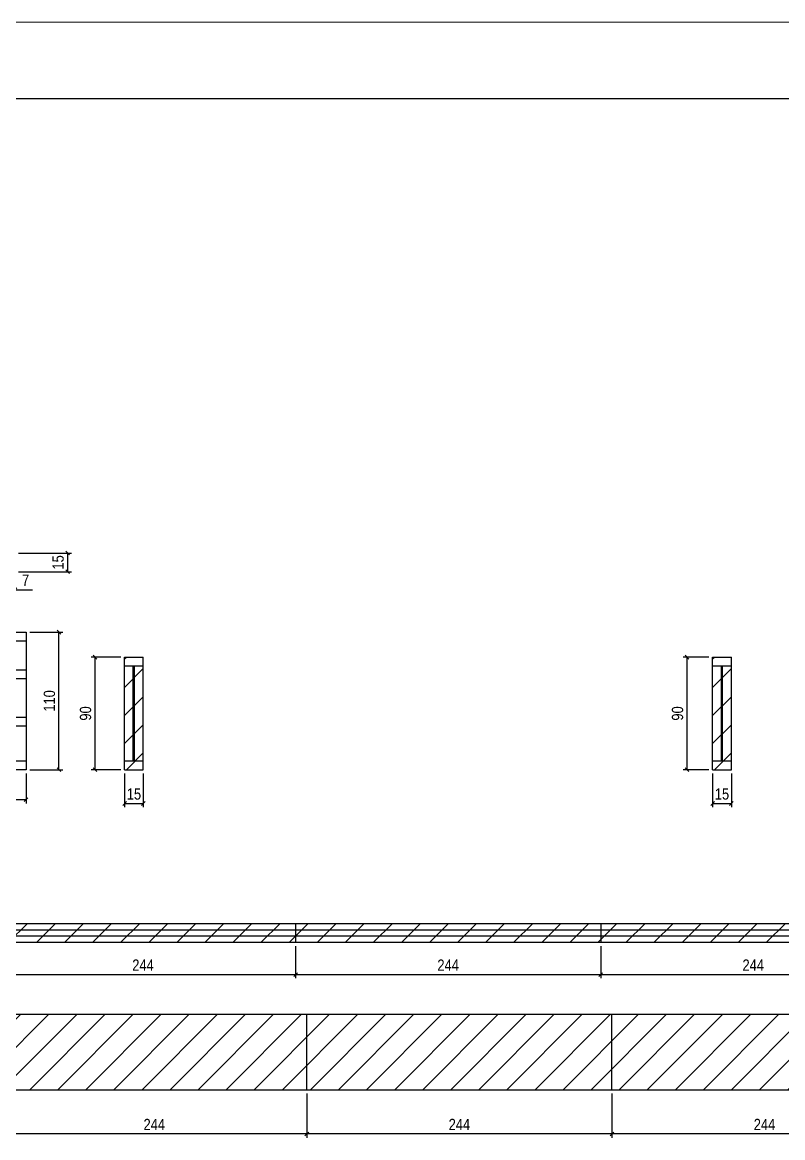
# Model space of a CAD drawing. Extents: x 1860 to 8661, y -614 to 3008.
# Drawn here: x 4585 to 5193, y 2116 to 3008 of the extents above; entities that cross this region are included whole.
import ezdxf

# ---------------------------------------------------------------- set-up
doc = ezdxf.new("R2010")
doc.units = 0
for name, color, linetype in [('COTA', 241, 'Continuous'), ('Painéis', 200, 'Continuous'), ('SARR_2.2x7', 40, 'Continuous')]:
    doc.layers.add(name, color=color, linetype=linetype)
doc.layers.add('FOLHA', color=255, linetype='Continuous', lineweight=5)
doc.layers.add('Hachura', color=251, linetype='Continuous', lineweight=9)
doc.styles.add('COTA TECNICA-50', font='techl___.ttf', dxfattribs={"height": 9})
doc.dimstyles.new('COTA PAINEL-50', dxfattribs={"dimtxt": 9, "dimasz": 3, "dimexe": 3, "dimexo": 3, "dimgap": 3, "dimtad": 1, "dimdec": 1, "dimzin": 12, "dimdsep": 46, "dimtxsty": 'COTA TECNICA-50', "dimblk1": 'OBLIQUE', "dimblk2": 'OBLIQUE', "dimsah": 1, "dimcen": 0.9, "dimclrd": 4, "dimclre": 4, "dimclrt": 240, "dimadec": 1, "dimazin": 3, "dimtfac": 1, "dimtdec": 1, "dimtmove": 0, "dimatfit": 3, "dimfxl": 1, "dimtolj": 1, "dimtzin": 12, "dimarcsym": 0})
pattern_1 = [(45, (0, -34.354), (-11.22532, 11.22532), [])]

# ---------------------------------------------------------------- blocks, each defined once
blk = doc.blocks.new('_Oblique')
at = {"color": 0, "linetype": 'ByBlock', "lineweight": -2}
blk.add_line((-0.5, -0.5), (0.5, 0.5), dxfattribs=at)
blk = doc.blocks.new('*D392')
at = {"layer": 'COTA', "color": 4, "lineweight": -2, "transparency": 16777216}
for p, q in [((5056.65, 2151.46), (5056.65, 2116.1)), ((5300.65, 2151.46), (5300.65, 2116.1)), ((5300.65, 2119.1), (5056.65, 2119.1))]:
    blk.add_line(p, q, dxfattribs=at)
at = {"layer": 'Defpoints', "color": 0, "transparency": 16777216}
for p in [(5056.65, 2154.46), (5300.65, 2154.46), (5056.65, 2119.1)]:
    blk.add_point(p, dxfattribs=at)
at = {"layer": 'COTA', "color": 4, "lineweight": -2, "transparency": 16777216, "xscale": 3, "yscale": 3, "zscale": 3, "rotation": 180}
blk.add_blockref('_Oblique', (5056.65, 2119.1), dxfattribs=at)
at = {"layer": 'COTA', "color": 4, "lineweight": -2, "transparency": 16777216, "xscale": 3, "yscale": 3, "zscale": 3}
blk.add_blockref('_Oblique', (5300.65, 2119.1), dxfattribs=at)
at = {"layer": 'COTA', "color": 240, "transparency": 16777216, "insert": (5178.65, 2126.66), "char_height": 9, "attachment_point": 5, "style": 'COTA TECNICA-50'}
blk.add_mtext('\\A1;244', dxfattribs=at)
blk = doc.blocks.new('*D401')
at = {"layer": 'COTA', "color": 4, "lineweight": -2, "transparency": 16777216}
for p, q in [((4812.65, 2151.46), (4812.65, 2116.1)), ((5056.65, 2151.46), (5056.65, 2116.1)), ((5056.65, 2119.1), (4812.65, 2119.1))]:
    blk.add_line(p, q, dxfattribs=at)
at = {"layer": 'Defpoints', "color": 0, "transparency": 16777216}
for p in [(4812.65, 2154.46), (5056.65, 2154.46), (4812.65, 2119.1)]:
    blk.add_point(p, dxfattribs=at)
at = {"layer": 'COTA', "color": 4, "lineweight": -2, "transparency": 16777216, "xscale": 3, "yscale": 3, "zscale": 3, "rotation": 180}
blk.add_blockref('_Oblique', (4812.65, 2119.1), dxfattribs=at)
at = {"layer": 'COTA', "color": 4, "lineweight": -2, "transparency": 16777216, "xscale": 3, "yscale": 3, "zscale": 3}
blk.add_blockref('_Oblique', (5056.65, 2119.1), dxfattribs=at)
at = {"layer": 'COTA', "color": 240, "transparency": 16777216, "insert": (4934.65, 2126.66), "char_height": 9, "attachment_point": 5, "style": 'COTA TECNICA-50'}
blk.add_mtext('\\A1;244', dxfattribs=at)
blk = doc.blocks.new('*D402')
at = {"layer": 'COTA', "color": 4, "lineweight": -2, "transparency": 16777216}
for p, q in [((4568.65, 2151.46), (4568.65, 2116.1)), ((4812.65, 2151.46), (4812.65, 2116.1)), ((4812.65, 2119.1), (4568.65, 2119.1))]:
    blk.add_line(p, q, dxfattribs=at)
at = {"layer": 'Defpoints', "color": 0, "transparency": 16777216}
for p in [(4568.65, 2154.46), (4812.65, 2154.46), (4568.65, 2119.1)]:
    blk.add_point(p, dxfattribs=at)
at = {"layer": 'COTA', "color": 4, "lineweight": -2, "transparency": 16777216, "xscale": 3, "yscale": 3, "zscale": 3, "rotation": 180}
blk.add_blockref('_Oblique', (4568.65, 2119.1), dxfattribs=at)
at = {"layer": 'COTA', "color": 4, "lineweight": -2, "transparency": 16777216, "xscale": 3, "yscale": 3, "zscale": 3}
blk.add_blockref('_Oblique', (4812.65, 2119.1), dxfattribs=at)
at = {"layer": 'COTA', "color": 240, "transparency": 16777216, "insert": (4690.65, 2126.66), "char_height": 9, "attachment_point": 5, "style": 'COTA TECNICA-50'}
blk.add_mtext('\\A1;244', dxfattribs=at)
blk = doc.blocks.new('*D417')
at = {"layer": 'COTA', "color": 4, "lineweight": -2, "transparency": 16777216}
for p, q in [((4559.65, 2269.32), (4559.65, 2243.48)), ((4803.65, 2269.32), (4803.65, 2243.48)), ((4559.65, 2246.48), (4803.65, 2246.48))]:
    blk.add_line(p, q, dxfattribs=at)
at = {"layer": 'Defpoints', "color": 0, "transparency": 16777216}
for p in [(4559.65, 2272.32), (4803.65, 2272.32), (4803.65, 2246.48)]:
    blk.add_point(p, dxfattribs=at)
at = {"layer": 'COTA', "color": 4, "lineweight": -2, "transparency": 16777216, "xscale": 3, "yscale": 3, "zscale": 3, "rotation": 180}
blk.add_blockref('_Oblique', (4559.65, 2246.48), dxfattribs=at)
at = {"layer": 'COTA', "color": 4, "lineweight": -2, "transparency": 16777216, "xscale": 3, "yscale": 3, "zscale": 3}
blk.add_blockref('_Oblique', (4803.65, 2246.48), dxfattribs=at)
at = {"layer": 'COTA', "color": 240, "transparency": 16777216, "insert": (4681.65, 2254.05), "char_height": 9, "attachment_point": 5, "style": 'COTA TECNICA-50'}
blk.add_mtext('\\A1;244', dxfattribs=at)
blk = doc.blocks.new('*D418')
at = {"layer": 'COTA', "color": 4, "lineweight": -2, "transparency": 16777216}
for p, q in [((4803.65, 2269.32), (4803.65, 2243.48)), ((5047.65, 2269.32), (5047.65, 2243.48)), ((4803.65, 2246.48), (5047.65, 2246.48))]:
    blk.add_line(p, q, dxfattribs=at)
at = {"layer": 'Defpoints', "color": 0, "transparency": 16777216}
for p in [(4803.65, 2272.32), (5047.65, 2272.32), (5047.65, 2246.48)]:
    blk.add_point(p, dxfattribs=at)
at = {"layer": 'COTA', "color": 4, "lineweight": -2, "transparency": 16777216, "xscale": 3, "yscale": 3, "zscale": 3, "rotation": 180}
blk.add_blockref('_Oblique', (4803.65, 2246.48), dxfattribs=at)
at = {"layer": 'COTA', "color": 4, "lineweight": -2, "transparency": 16777216, "xscale": 3, "yscale": 3, "zscale": 3}
blk.add_blockref('_Oblique', (5047.65, 2246.48), dxfattribs=at)
at = {"layer": 'COTA', "color": 240, "transparency": 16777216, "insert": (4925.65, 2254.05), "char_height": 9, "attachment_point": 5, "style": 'COTA TECNICA-50'}
blk.add_mtext('\\A1;244', dxfattribs=at)
blk = doc.blocks.new('*D419')
at = {"layer": 'COTA', "color": 4, "lineweight": -2, "transparency": 16777216}
for p, q in [((5047.65, 2269.32), (5047.65, 2243.48)), ((5291.65, 2269.32), (5291.65, 2243.48)), ((5047.65, 2246.48), (5291.65, 2246.48))]:
    blk.add_line(p, q, dxfattribs=at)
at = {"layer": 'Defpoints', "color": 0, "transparency": 16777216}
for p in [(5047.65, 2272.32), (5291.65, 2272.32), (5291.65, 2246.48)]:
    blk.add_point(p, dxfattribs=at)
at = {"layer": 'COTA', "color": 4, "lineweight": -2, "transparency": 16777216, "xscale": 3, "yscale": 3, "zscale": 3, "rotation": 180}
blk.add_blockref('_Oblique', (5047.65, 2246.48), dxfattribs=at)
at = {"layer": 'COTA', "color": 4, "lineweight": -2, "transparency": 16777216, "xscale": 3, "yscale": 3, "zscale": 3}
blk.add_blockref('_Oblique', (5291.65, 2246.48), dxfattribs=at)
at = {"layer": 'COTA', "color": 240, "transparency": 16777216, "insert": (5169.65, 2254.05), "char_height": 9, "attachment_point": 5, "style": 'COTA TECNICA-50'}
blk.add_mtext('\\A1;244', dxfattribs=at)
blk = doc.blocks.new('*D428')
at = {"layer": 'COTA', "color": 4, "lineweight": -2, "transparency": 16777216}
for p, q in [((5137.18, 2407.2), (5137.18, 2380.2)), ((5152.18, 2407.2), (5152.18, 2380.2)), ((5137.18, 2383.2), (5152.18, 2383.2))]:
    blk.add_line(p, q, dxfattribs=at)
at = {"layer": 'Defpoints', "color": 0, "transparency": 16777216}
for p in [(5137.18, 2410.2), (5152.18, 2410.2), (5152.18, 2383.2)]:
    blk.add_point(p, dxfattribs=at)
at = {"layer": 'COTA', "color": 4, "lineweight": -2, "transparency": 16777216, "xscale": 3, "yscale": 3, "zscale": 3, "rotation": 180}
blk.add_blockref('_Oblique', (5137.18, 2383.2), dxfattribs=at)
at = {"layer": 'COTA', "color": 4, "lineweight": -2, "transparency": 16777216, "xscale": 3, "yscale": 3, "zscale": 3}
blk.add_blockref('_Oblique', (5152.18, 2383.2), dxfattribs=at)
at = {"layer": 'COTA', "color": 240, "transparency": 16777216, "insert": (5144.68, 2390.79), "char_height": 9, "attachment_point": 5, "style": 'COTA TECNICA-50'}
blk.add_mtext('\\A1;15', dxfattribs=at)
blk = doc.blocks.new('*D429')
at = {"layer": 'COTA', "color": 4, "lineweight": -2, "transparency": 16777216}
for p, q in [((5134.18, 2500.2), (5113.73, 2500.2)), ((5116.73, 2410.2), (5116.73, 2500.2)), ((5134.18, 2410.2), (5113.73, 2410.2))]:
    blk.add_line(p, q, dxfattribs=at)
at = {"layer": 'Defpoints', "color": 0, "transparency": 16777216}
for p in [(5116.73, 2500.2), (5137.18, 2500.2), (5137.18, 2410.2)]:
    blk.add_point(p, dxfattribs=at)
at = {"layer": 'COTA', "color": 4, "lineweight": -2, "transparency": 16777216, "xscale": 3, "yscale": 3, "zscale": 3}
for p, rotation in [((5116.73, 2500.2), 90), ((5116.73, 2410.2), 270)]:
    blk.add_blockref('_Oblique', p, dxfattribs=dict(at, rotation=rotation))
at = {"layer": 'COTA', "color": 240, "transparency": 16777216, "insert": (5109.12, 2455.2), "char_height": 9, "attachment_point": 5, "rotation": 90, "style": 'COTA TECNICA-50'}
blk.add_mtext('\\A1;90', dxfattribs=at)
blk = doc.blocks.new('*D461')
at = {"layer": 'COTA', "color": 4, "lineweight": -2, "transparency": 16777216}
for p, q in [((4344.15, 2407.2), (4344.15, 2383.32)), ((4588.15, 2407.2), (4588.15, 2383.32)), ((4344.15, 2386.32), (4588.15, 2386.32))]:
    blk.add_line(p, q, dxfattribs=at)
at = {"layer": 'Defpoints', "color": 0, "transparency": 16777216}
for p in [(4344.15, 2410.2), (4588.15, 2410.2), (4588.15, 2386.32)]:
    blk.add_point(p, dxfattribs=at)
at = {"layer": 'COTA', "color": 4, "lineweight": -2, "transparency": 16777216, "xscale": 3, "yscale": 3, "zscale": 3, "rotation": 180}
blk.add_blockref('_Oblique', (4344.15, 2386.32), dxfattribs=at)
at = {"layer": 'COTA', "color": 4, "lineweight": -2, "transparency": 16777216, "xscale": 3, "yscale": 3, "zscale": 3}
blk.add_blockref('_Oblique', (4588.15, 2386.32), dxfattribs=at)
at = {"layer": 'COTA', "color": 240, "transparency": 16777216, "insert": (4466.15, 2393.89), "char_height": 9, "attachment_point": 5, "style": 'COTA TECNICA-50'}
blk.add_mtext('\\A1;244', dxfattribs=at)
blk = doc.blocks.new('*D462')
at = {"layer": 'COTA', "color": 4, "lineweight": -2, "transparency": 16777216}
for p, q in [((4591.15, 2520.2), (4617.4, 2520.2)), ((4614.4, 2410.2), (4614.4, 2520.2)), ((4591.15, 2410.2), (4617.4, 2410.2))]:
    blk.add_line(p, q, dxfattribs=at)
at = {"layer": 'Defpoints', "color": 0, "transparency": 16777216}
for p in [(4588.15, 2520.2), (4614.4, 2520.2), (4588.15, 2410.2)]:
    blk.add_point(p, dxfattribs=at)
at = {"layer": 'COTA', "color": 4, "lineweight": -2, "transparency": 16777216, "xscale": 3, "yscale": 3, "zscale": 3}
for p, rotation in [((4614.4, 2520.2), 90), ((4614.4, 2410.2), 270)]:
    blk.add_blockref('_Oblique', p, dxfattribs=dict(at, rotation=rotation))
at = {"layer": 'COTA', "color": 240, "transparency": 16777216, "insert": (4606.81, 2465.2), "char_height": 9, "attachment_point": 5, "rotation": 90, "style": 'COTA TECNICA-50'}
blk.add_mtext('\\A1;110', dxfattribs=at)
blk = doc.blocks.new('*D467')
at = {"layer": 'COTA', "color": 4, "lineweight": -2, "transparency": 16777216}
for p, q in [((4572.15, 2565.45), (4572.15, 2551.15)), ((4579.15, 2565.45), (4579.15, 2551.15)), ((4572.15, 2554.15), (4579.15, 2554.15)), ((4579.15, 2554.15), (4593.31, 2554.15))]:
    blk.add_line(p, q, dxfattribs=at)
at = {"layer": 'Defpoints', "color": 0, "transparency": 16777216}
for p in [(4572.15, 2568.45), (4579.15, 2568.45), (4579.15, 2554.15)]:
    blk.add_point(p, dxfattribs=at)
at = {"layer": 'COTA', "color": 4, "lineweight": -2, "transparency": 16777216, "xscale": 3, "yscale": 3, "zscale": 3, "rotation": 180}
blk.add_blockref('_Oblique', (4572.15, 2554.15), dxfattribs=at)
at = {"layer": 'COTA', "color": 4, "lineweight": -2, "transparency": 16777216, "xscale": 3, "yscale": 3, "zscale": 3}
blk.add_blockref('_Oblique', (4579.15, 2554.15), dxfattribs=at)
at = {"layer": 'COTA', "color": 240, "transparency": 16777216, "insert": (4587.73, 2561.71), "char_height": 9, "attachment_point": 5, "style": 'COTA TECNICA-50'}
blk.add_mtext('\\A1;7', dxfattribs=at)
blk = doc.blocks.new('*D468')
at = {"layer": 'COTA', "color": 4, "lineweight": -2, "transparency": 16777216}
for p, q in [((4582.15, 2583.45), (4624.34, 2583.45)), ((4621.34, 2583.45), (4621.34, 2568.45)), ((4582.15, 2568.45), (4624.34, 2568.45))]:
    blk.add_line(p, q, dxfattribs=at)
at = {"layer": 'Defpoints', "color": 0, "transparency": 16777216}
for p in [(4579.15, 2583.45), (4579.15, 2568.45), (4621.34, 2568.45)]:
    blk.add_point(p, dxfattribs=at)
at = {"layer": 'COTA', "color": 4, "lineweight": -2, "transparency": 16777216, "xscale": 3, "yscale": 3, "zscale": 3}
for p, rotation in [((4621.34, 2583.45), 90), ((4621.34, 2568.45), 270)]:
    blk.add_blockref('_Oblique', p, dxfattribs=dict(at, rotation=rotation))
at = {"layer": 'COTA', "color": 240, "transparency": 16777216, "insert": (4613.74, 2575.95), "char_height": 9, "attachment_point": 5, "rotation": 90, "style": 'COTA TECNICA-50'}
blk.add_mtext('\\A1;15', dxfattribs=at)
blk = doc.blocks.new('*D476')
at = {"layer": 'COTA', "color": 4, "lineweight": -2, "transparency": 16777216}
for p, q in [((4666.89, 2407.2), (4666.89, 2380.2)), ((4681.89, 2407.2), (4681.89, 2380.2)), ((4666.89, 2383.2), (4681.89, 2383.2))]:
    blk.add_line(p, q, dxfattribs=at)
at = {"layer": 'Defpoints', "color": 0, "transparency": 16777216}
for p in [(4666.89, 2410.2), (4681.89, 2410.2), (4681.89, 2383.2)]:
    blk.add_point(p, dxfattribs=at)
at = {"layer": 'COTA', "color": 4, "lineweight": -2, "transparency": 16777216, "xscale": 3, "yscale": 3, "zscale": 3, "rotation": 180}
blk.add_blockref('_Oblique', (4666.89, 2383.2), dxfattribs=at)
at = {"layer": 'COTA', "color": 4, "lineweight": -2, "transparency": 16777216, "xscale": 3, "yscale": 3, "zscale": 3}
blk.add_blockref('_Oblique', (4681.89, 2383.2), dxfattribs=at)
at = {"layer": 'COTA', "color": 240, "transparency": 16777216, "insert": (4674.39, 2390.79), "char_height": 9, "attachment_point": 5, "style": 'COTA TECNICA-50'}
blk.add_mtext('\\A1;15', dxfattribs=at)
blk = doc.blocks.new('*D477')
at = {"layer": 'COTA', "color": 4, "lineweight": -2, "transparency": 16777216}
for p, q in [((4663.89, 2500.2), (4640.29, 2500.2)), ((4643.29, 2410.2), (4643.29, 2500.2)), ((4663.89, 2410.2), (4640.29, 2410.2))]:
    blk.add_line(p, q, dxfattribs=at)
at = {"layer": 'Defpoints', "color": 0, "transparency": 16777216}
for p in [(4643.29, 2500.2), (4666.89, 2500.2), (4666.89, 2410.2)]:
    blk.add_point(p, dxfattribs=at)
at = {"layer": 'COTA', "color": 4, "lineweight": -2, "transparency": 16777216, "xscale": 3, "yscale": 3, "zscale": 3}
for p, rotation in [((4643.29, 2500.2), 90), ((4643.29, 2410.2), 270)]:
    blk.add_blockref('_Oblique', p, dxfattribs=dict(at, rotation=rotation))
at = {"layer": 'COTA', "color": 240, "transparency": 16777216, "insert": (4635.68, 2455.2), "char_height": 9, "attachment_point": 5, "rotation": 90, "style": 'COTA TECNICA-50'}
blk.add_mtext('\\A1;90', dxfattribs=at)

msp = doc.modelspace()

# ---------------------------------------------------------------- hatches: boundary and pattern name
at = {"layer": 'Hachura', "linetype": 'ByBlock'}
h = msp.add_hatch(dxfattribs=at)
h.set_pattern_fill('ANSI31', color=256, scale=5)
h.set_pattern_definition([(45, (-2636.014, 0), (-11.22532, 11.22532), [])])
h.paths.add_polyline_path([(4681.89, 2500.2), (4666.89, 2500.2), (4666.89, 2410.2), (4681.89, 2410.2)])
h = msp.add_hatch(dxfattribs=at)
h.set_pattern_fill('ANSI31', color=256, scale=5)
h.set_pattern_definition([(45, (-2165.724, 0), (-11.22532, 11.22532), [])])
h.paths.add_polyline_path([(5152.18, 2500.2), (5137.18, 2500.2), (5137.18, 2410.2), (5152.18, 2410.2)])
h = msp.add_hatch(dxfattribs=at)
h.set_pattern_fill('ANSI31', color=256, scale=5)
h.set_pattern_definition(pattern_1)
h.paths.add_polyline_path([(6999.65, 2287.32), (6999.65, 2272.32), (7243.65, 2272.32), (7243.65, 2287.32)])
h.paths.add_polyline_path([(6999.65, 2272.32), (6999.65, 2287.32), (6755.65, 2287.32), (6755.65, 2272.32)])
h.paths.add_polyline_path([(6511.65, 2287.32), (6511.65, 2272.32), (6755.65, 2272.32), (6755.65, 2287.32)])
h.paths.add_polyline_path([(6511.65, 2272.32), (6511.65, 2287.32), (6267.65, 2287.32), (6267.65, 2272.32)])
h.paths.add_polyline_path([(6267.65, 2272.32), (6267.65, 2287.32), (6023.65, 2287.32), (6023.65, 2272.32)])
h.paths.add_polyline_path([(6023.65, 2272.32), (6023.65, 2287.32), (5779.65, 2287.32), (5779.65, 2272.32)])
h.paths.add_polyline_path([(5779.65, 2272.32), (5779.65, 2287.32), (5535.65, 2287.32), (5535.65, 2272.32)])
h.paths.add_polyline_path([(5291.65, 2287.32), (5047.65, 2287.32), (5047.65, 2272.32), (5291.65, 2272.32)])
h.paths.add_polyline_path([(5535.65, 2272.32), (5535.65, 2287.32), (5291.65, 2287.32), (5291.65, 2272.32)])
h.paths.add_polyline_path([(4803.65, 2287.32), (4803.65, 2272.32), (5047.65, 2272.32), (5047.65, 2287.32)])
h.paths.add_polyline_path([(4803.65, 2272.32), (4803.65, 2287.32), (4559.65, 2287.32), (4559.65, 2272.32)])
h.paths.add_polyline_path([(4559.65, 2272.32), (4559.65, 2287.32), (4315.65, 2287.32), (4315.65, 2272.32)])
h.paths.add_polyline_path([(4315.65, 2272.32), (4315.65, 2287.32), (4071.65, 2287.32), (4071.65, 2272.32)])
h = msp.add_hatch(dxfattribs=at)
h.set_pattern_fill('ANSI31', color=256, scale=5)
h.set_pattern_definition(pattern_1)
h.paths.add_polyline_path([(7008.65, 2214.46), (7008.65, 2154.46), (7252.65, 2154.46), (7252.65, 2214.46)])
h.paths.add_polyline_path([(6764.65, 2214.46), (6764.65, 2154.46), (7008.65, 2154.46), (7008.65, 2214.46)])
h.paths.add_polyline_path([(6764.65, 2154.46), (6764.65, 2214.46), (6520.65, 2214.46), (6520.65, 2154.46)])
h.paths.add_polyline_path([(6520.65, 2154.46), (6520.65, 2214.46), (6276.65, 2214.46), (6276.65, 2154.46)])
h.paths.add_polyline_path([(6276.65, 2154.46), (6276.65, 2214.46), (6032.65, 2214.46), (6032.65, 2154.46)])
h.paths.add_polyline_path([(6032.65, 2154.46), (6032.65, 2214.46), (5788.65, 2214.46), (5788.65, 2154.46)])
h.paths.add_polyline_path([(5788.65, 2154.46), (5788.65, 2214.46), (5544.65, 2214.46), (5544.65, 2154.46)])
h.paths.add_polyline_path([(5544.65, 2154.46), (5544.65, 2214.46), (5300.65, 2214.46), (5300.65, 2154.46)])
h.paths.add_polyline_path([(5056.65, 2214.46), (5056.65, 2154.46), (5300.65, 2154.46), (5300.65, 2214.46)])
h.paths.add_polyline_path([(5056.65, 2154.46), (5056.65, 2214.46), (4812.65, 2214.46), (4812.65, 2154.46)])
h.paths.add_polyline_path([(4812.65, 2154.46), (4812.65, 2214.46), (4568.65, 2214.46), (4568.65, 2154.46)])
h.paths.add_polyline_path([(4568.65, 2154.46), (4568.65, 2214.46), (4324.65, 2214.46), (4324.65, 2154.46)])
h.paths.add_polyline_path([(4324.65, 2154.46), (4324.65, 2214.46), (4080.65, 2214.46), (4080.65, 2154.46)])
h.paths.add_polyline_path([(3836.65, 2214.46), (3836.65, 2154.46), (4080.65, 2154.46), (4080.65, 2214.46)])
h.paths.add_polyline_path([(3836.65, 2154.46), (3836.65, 2214.46), (3592.65, 2214.46), (3592.65, 2154.46)])

# ---------------------------------------------------------------- linework, layer by layer
at = {"color": 30}
msp.add_line((2012.11, 2946.69), (8600.49, 2946.69), dxfattribs=at)
at = {"layer": 'FOLHA'}
msp.add_line((1859.7, 3007.66), (8661.45, 3007.66), dxfattribs=at)
at = {"layer": 'Painéis'}
for p, q in [((2674.15, 2520.2), (4588.15, 2520.2)), ((4588.15, 2520.2), (4588.15, 2410.2)), ((4666.89, 2410.2), (4666.89, 2500.2)), ((4666.89, 2500.2), (4681.89, 2500.2)), ((4681.89, 2410.2), (4681.89, 2500.2)), ((5137.18, 2410.2), (5137.18, 2500.2)), ((5137.18, 2500.2), (5152.18, 2500.2)), ((5152.18, 2410.2), (5152.18, 2500.2)), ((4588.15, 2410.2), (2674.15, 2410.2)), ((4666.89, 2410.2), (4681.89, 2410.2)), ((5137.18, 2410.2), (5152.18, 2410.2)), ((2723.15, 2287.32), (7243.65, 2287.32)), ((4803.65, 2287.32), (4803.65, 2272.32)), ((5047.65, 2287.32), (5047.65, 2272.32)), ((2723.15, 2272.32), (7243.65, 2272.32)), ((4812.65, 2154.46), (4812.65, 2214.46)), ((5056.65, 2154.46), (5056.65, 2214.46))]:
    msp.add_line(p, q, dxfattribs=at)
msp.add_lwpolyline([(7252.65, 2214.46), (2714.15, 2214.46), (2714.15, 2154.46), (7252.65, 2154.46)], close=True, dxfattribs=at)
at = {"layer": 'SARR_2.2x7'}
for p, q in [((4344.15, 2513.2), (4588.15, 2513.2)), ((4344.15, 2490.08), (4588.15, 2490.08)), ((4344.15, 2483.08), (4588.15, 2483.08)), ((4344.15, 2452.32), (4588.15, 2452.32)), ((4344.15, 2445.32), (4588.15, 2445.32)), ((4344.15, 2417.2), (4588.15, 2417.2)), ((4559.65, 2282.32), (4803.65, 2282.32)), ((4559.65, 2277.32), (4803.65, 2277.32)), ((4803.65, 2282.32), (5047.65, 2282.32)), ((4803.65, 2277.32), (5047.65, 2277.32)), ((5047.65, 2282.32), (5291.65, 2282.32)), ((5047.65, 2277.32), (5291.65, 2277.32))]:
    msp.add_line(p, q, dxfattribs=at)
at = {"layer": 'SARR_2.2x7', "linetype": 'Continuous'}
for p, q in [((4666.89, 2493.2), (4681.89, 2493.2)), ((4673.89, 2417.2), (4673.89, 2493.2)), ((4674.89, 2417.2), (4674.89, 2493.2)), ((5137.18, 2493.2), (5152.18, 2493.2)), ((5144.18, 2417.2), (5144.18, 2493.2)), ((5145.18, 2417.2), (5145.18, 2493.2)), ((4666.89, 2417.2), (4681.89, 2417.2)), ((5137.18, 2417.2), (5152.18, 2417.2))]:
    msp.add_line(p, q, dxfattribs=at)

# ---------------------------------------------------------------- dimensions: what is measured, and where the dimension line sits
at = {"layer": 'COTA'}
for base, p1, p2, picture, middle in [((4621.34, 2568.45), (4579.15, 2583.45), (4579.15, 2568.45), '*D468', (4613.74, 2575.95)), ((4614.4, 2520.2), (4588.15, 2410.2), (4588.15, 2520.2), '*D462', (4606.81, 2465.2)), ((4643.29, 2500.2), (4666.89, 2410.2), (4666.89, 2500.2), '*D477', (4635.68, 2455.2)), ((5116.73, 2500.2), (5137.18, 2410.2), (5137.18, 2500.2), '*D429', (5109.12, 2455.2))]:
    dim = msp.add_linear_dim(base=base, p1=p1, p2=p2, angle=90, dimstyle='COTA PAINEL-50', dxfattribs=at)
    dim.commit()
    dim.dimension.update_dxf_attribs({"geometry": picture, "text_midpoint": middle})
for base, p1, p2, picture, middle in [((4579.15, 2554.15), (4572.15, 2568.45), (4579.15, 2568.45), '*D467', (4587.73, 2561.71)), ((4681.89, 2383.2), (4666.89, 2410.2), (4681.89, 2410.2), '*D476', (4674.39, 2390.79)), ((5152.18, 2383.2), (5137.18, 2410.2), (5152.18, 2410.2), '*D428', (5144.68, 2390.79)), ((4568.65, 2119.1), (4812.65, 2154.46), (4568.65, 2154.46), '*D402', (4690.65, 2126.66)), ((4812.65, 2119.1), (5056.65, 2154.46), (4812.65, 2154.46), '*D401', (4934.65, 2126.66)), ((5056.65, 2119.1), (5300.65, 2154.46), (5056.65, 2154.46), '*D392', (5178.65, 2126.66))]:
    dim = msp.add_linear_dim(base=base, p1=p1, p2=p2, dimstyle='COTA PAINEL-50', dxfattribs=at)
    dim.commit()
    dim.dimension.update_dxf_attribs({"geometry": picture, "text_midpoint": middle})
for base, p1, p2, picture, middle in [((4588.15, 2386.32), (4344.15, 2410.2), (4588.15, 2410.2), '*D461', (4466.15, 2393.89)), ((4803.65, 2246.48), (4559.65, 2272.32), (4803.65, 2272.32), '*D417', (4681.65, 2254.05)), ((5047.65, 2246.48), (4803.65, 2272.32), (5047.65, 2272.32), '*D418', (4925.65, 2254.05)), ((5291.65, 2246.48), (5047.65, 2272.32), (5291.65, 2272.32), '*D419', (5169.65, 2254.05))]:
    dim = msp.add_linear_dim(base=base, p1=p1, p2=p2, dimstyle='COTA PAINEL-50', override={"dimtmove": 1}, dxfattribs=at)
    dim.commit()
    dim.dimension.update_dxf_attribs({"geometry": picture, "text_midpoint": middle})

doc.saveas('drawing.dxf')
